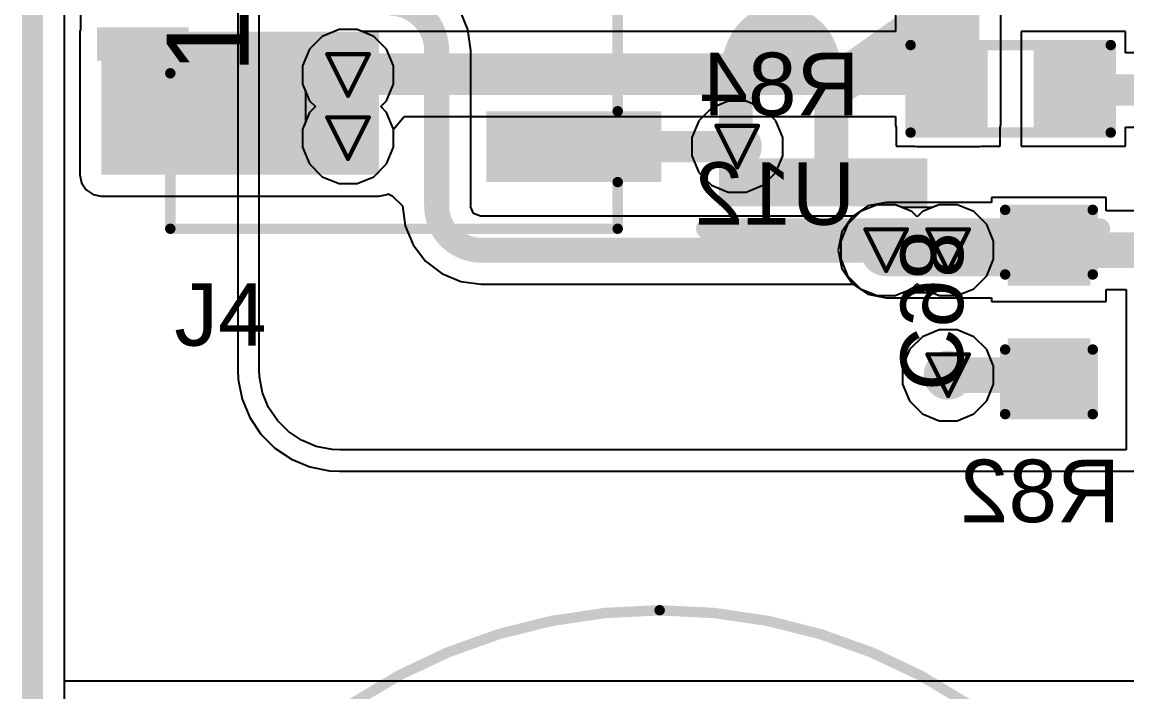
# Model space of a CAD drawing. Header units: inches. Extents: x 0 to 211, y 0 to 201.
# Drawn here: x -0.005 to 0.525, y 1.707 to 2.028 of the extents above; entities that cross this region are included whole.
import ezdxf

# ---------------------------------------------------------------- set-up
doc = ezdxf.new("R2010")
doc.units = ezdxf.units.IN
doc.header["$MEASUREMENT"] = 0
for name, color, linetype in [('Board Outline', 216, 'Continuous'), ('Bottom Layer', 5, 'Continuous'), ('Bottom Overlay', 54, 'Continuous'), ('Bottom Paste', 16, 'Continuous'), ('Bottom Solder', 6, 'Continuous'), ('Drill Drawing', 1, 'Continuous'), ('Layer 1', 16, 'Continuous'), ('Layer 2', 76, 'Continuous'), ('Top Layer', 1, 'Continuous'), ('Top Overlay', 2, 'Continuous'), ('Top Paste', 8, 'Continuous'), ('Top Solder', 216, 'Continuous'), ('Via Holes', 16, 'Continuous')]:
    doc.layers.add(name, color=color, linetype=linetype)
doc.styles.add('Arial', font='', dxfattribs={"height": 0.2})
doc.styles.add('Arial Black_Bold', font='', dxfattribs={"height": 0.2})
doc.styles.get('Arial').set_extended_font_data('Arial')
doc.styles.get('Arial Black_Bold').set_extended_font_data('Arial Black', bold=True)

# ---------------------------------------------------------------- blocks, each defined once
blk = doc.blocks.new('FH41_40S_0_5SH_05__35')
at = {"layer": 'Top Layer'}
for points in [[(-0.38986, 0.13368), (-0.37785, 0.13368), (-0.37785, 0.09368), (-0.38986, 0.09368)], [(-0.44808, -0.05301), (-0.41807, -0.05301), (-0.41807, -0.13301), (-0.44808, -0.13301)]]:
    blk.add_hatch(color=1, dxfattribs=at).paths.add_polyline_path(points)
at = {"layer": 'Top Paste'}
for points in [[(-0.38986, 0.13368), (-0.37785, 0.13368), (-0.37785, 0.09368), (-0.38986, 0.09368)], [(-0.44808, -0.05301), (-0.41807, -0.05301), (-0.41807, -0.13301), (-0.44808, -0.13301)]]:
    blk.add_hatch(color=8, dxfattribs=at).paths.add_polyline_path(points)
at = {"layer": 'Top Solder'}
for points in [[(-0.39182, 0.13565), (-0.37589, 0.13565), (-0.37589, 0.09171), (-0.39182, 0.09171)], [(-0.45004, -0.05104), (-0.41611, -0.05104), (-0.41611, -0.13498), (-0.45004, -0.13498)]]:
    blk.add_hatch(color=216, dxfattribs=at).paths.add_polyline_path(points)
at = {"layer": 'Top Overlay'}
for points in [[(-0.40383, 0.12406, 0.01, 0.01, 0), (-0.39783, 0.11806, 0.01, 0.01, 0)], [(-0.40383, 0.12406, 0.01, 0.01, 0), (-0.40383, 0.11206, 0.01, 0.01, 0)], [(-0.39783, 0.11806, 0.01, 0.01, 0), (-0.40383, 0.11206, 0.01, 0.01, 0)], [(-0.47244, 0.10054, 0.005, 0.005, 0), (-0.39787, 0.10054, 0.005, 0.005, 0)], [(-0.47244, 0.10054, 0.005, 0.005, 0), (-0.47244, -0.11403, 0.005, 0.005, 0)], [(-0.47244, -0.11403, 0.005, 0.005, 0), (-0.45005, -0.11403, 0.005, 0.005, 0)], [(-0.4161, -0.11403, 0.005, 0.005, 0), (-0.36146, -0.11403, 0.005, 0.005, 0)]]:
    blk.add_lwpolyline(points, format="xyseb", dxfattribs=at)
for points in [[(-0.40633, 0.12406, 0.005, 0.005, 1), (-0.40133, 0.12406, 0.005, 0.005, 1)], [(-0.40633, 0.12406, 0.005, 0.005, 1), (-0.40133, 0.12406, 0.005, 0.005, 1)], [(-0.40033, 0.11806, 0.005, 0.005, 1), (-0.39533, 0.11806, 0.005, 0.005, 1)], [(-0.40033, 0.11806, 0.005, 0.005, 1), (-0.39533, 0.11806, 0.005, 0.005, 1)], [(-0.40633, 0.11206, 0.005, 0.005, 1), (-0.40133, 0.11206, 0.005, 0.005, 1)], [(-0.40633, 0.11206, 0.005, 0.005, 1), (-0.40133, 0.11206, 0.005, 0.005, 1)], [(-0.47369, 0.10054, 0.0025, 0.0025, 1), (-0.47119, 0.10054, 0.0025, 0.0025, 1)], [(-0.47369, 0.10054, 0.0025, 0.0025, 1), (-0.47119, 0.10054, 0.0025, 0.0025, 1)], [(-0.39912, 0.10054, 0.0025, 0.0025, 1), (-0.39662, 0.10054, 0.0025, 0.0025, 1)], [(-0.47369, -0.11403, 0.0025, 0.0025, 1), (-0.47119, -0.11403, 0.0025, 0.0025, 1)], [(-0.47369, -0.11403, 0.0025, 0.0025, 1), (-0.47119, -0.11403, 0.0025, 0.0025, 1)], [(-0.4513, -0.11403, 0.0025, 0.0025, 1), (-0.4488, -0.11403, 0.0025, 0.0025, 1)], [(-0.41735, -0.11403, 0.0025, 0.0025, 1), (-0.41485, -0.11403, 0.0025, 0.0025, 1)]]:
    blk.add_lwpolyline(points, format="xyseb", close=True, dxfattribs=at)
at = {"layer": 'Top Overlay', "style": 'Arial'}
blk.add_text('1', height=0.03937, dxfattribs=at).set_placement((-0.39785, 0.063))
blk = doc.blocks.new('R___0603_B_114')
at = {"layer": 'Bottom Layer'}
for points in [[(-0.045, -0.0175), (-0.045, 0.0175), (-0.015, 0.0175), (-0.015, -0.0175)], [(0.015, -0.0175), (0.015, 0.0175), (0.045, 0.0175), (0.045, -0.0175)]]:
    blk.add_hatch(color=5, dxfattribs=at).paths.add_polyline_path(points)
at = {"layer": 'Bottom Paste'}
for points in [[(-0.045, -0.0175), (-0.045, 0.0175), (-0.015, 0.0175), (-0.015, -0.0175)], [(0.015, -0.0175), (0.015, 0.0175), (0.045, 0.0175), (0.045, -0.0175)]]:
    blk.add_hatch(color=16, dxfattribs=at).paths.add_polyline_path(points)
at = {"layer": 'Bottom Solder'}
for points in [[(-0.049, -0.0215), (-0.049, 0.0215), (-0.011, 0.0215), (-0.011, -0.0215)], [(0.011, -0.0215), (0.011, 0.0215), (0.049, 0.0215), (0.049, -0.0215)]]:
    blk.add_hatch(color=6, dxfattribs=at).paths.add_polyline_path(points)
at = {"layer": 'Bottom Overlay'}
for points in [[(0.048, 0.021, 0.005, 0.005, 0), (-0.048, 0.021, 0.005, 0.005, 0)], [(-0.048, 0.021, 0.005, 0.005, 0), (-0.048, -0.021, 0.005, 0.005, 0)], [(0.048, 0.021, 0.005, 0.005, 0), (0.048, -0.021, 0.005, 0.005, 0)], [(0.048, -0.021, 0.005, 0.005, 0), (-0.048, -0.021, 0.005, 0.005, 0)]]:
    blk.add_lwpolyline(points, format="xyseb", dxfattribs=at)
for points in [[(-0.04925, 0.021, 0.0025, 0.0025, 1), (-0.04675, 0.021, 0.0025, 0.0025, 1)], [(-0.04925, 0.021, 0.0025, 0.0025, 1), (-0.04675, 0.021, 0.0025, 0.0025, 1)], [(0.04675, 0.021, 0.0025, 0.0025, 1), (0.04925, 0.021, 0.0025, 0.0025, 1)], [(0.04675, 0.021, 0.0025, 0.0025, 1), (0.04925, 0.021, 0.0025, 0.0025, 1)], [(-0.04925, -0.021, 0.0025, 0.0025, 1), (-0.04675, -0.021, 0.0025, 0.0025, 1)], [(-0.04925, -0.021, 0.0025, 0.0025, 1), (-0.04675, -0.021, 0.0025, 0.0025, 1)], [(0.04675, -0.021, 0.0025, 0.0025, 1), (0.04925, -0.021, 0.0025, 0.0025, 1)], [(0.04675, -0.021, 0.0025, 0.0025, 1), (0.04925, -0.021, 0.0025, 0.0025, 1)]]:
    blk.add_lwpolyline(points, format="xyseb", close=True, dxfattribs=at)
blk = doc.blocks.new('C___0603_B_291')
at = {"layer": 'Bottom Layer'}
for points in [[(-0.045, -0.0175), (-0.045, 0.0175), (-0.015, 0.0175), (-0.015, -0.0175)], [(0.015, -0.0175), (0.015, 0.0175), (0.045, 0.0175), (0.045, -0.0175)]]:
    blk.add_hatch(color=5, dxfattribs=at).paths.add_polyline_path(points)
at = {"layer": 'Bottom Paste'}
for points in [[(-0.045, -0.0175), (-0.045, 0.0175), (-0.015, 0.0175), (-0.015, -0.0175)], [(0.015, -0.0175), (0.015, 0.0175), (0.045, 0.0175), (0.045, -0.0175)]]:
    blk.add_hatch(color=16, dxfattribs=at).paths.add_polyline_path(points)
at = {"layer": 'Bottom Solder'}
for points in [[(-0.04736, -0.01986), (-0.04736, 0.01986), (-0.01264, 0.01986), (-0.01264, -0.01986)], [(0.01264, -0.01986), (0.01264, 0.01986), (0.04736, 0.01986), (0.04736, -0.01986)]]:
    blk.add_hatch(color=6, dxfattribs=at).paths.add_polyline_path(points)
at = {"layer": 'Bottom Overlay'}
for points in [[(-0.049, 0.021, 0.005, 0.005, 0), (-0.049, -0.021, 0.005, 0.005, 0)], [(-0.049, 0.021, 0.005, 0.005, 0), (-0.018, 0.021, 0.005, 0.005, 0)], [(0.018, 0.021, 0.005, 0.005, 0), (0.049, 0.021, 0.005, 0.005, 0)], [(0.049, 0.021, 0.005, 0.005, 0), (0.049, -0.021, 0.005, 0.005, 0)], [(-0.049, -0.021, 0.005, 0.005, 0), (-0.018, -0.021, 0.005, 0.005, 0)], [(0.018, -0.021, 0.005, 0.005, 0), (0.049, -0.021, 0.005, 0.005, 0)]]:
    blk.add_lwpolyline(points, format="xyseb", dxfattribs=at)
for points in [[(-0.05025, 0.021, 0.0025, 0.0025, 1), (-0.04775, 0.021, 0.0025, 0.0025, 1)], [(-0.05025, 0.021, 0.0025, 0.0025, 1), (-0.04775, 0.021, 0.0025, 0.0025, 1)], [(-0.01925, 0.021, 0.0025, 0.0025, 1), (-0.01675, 0.021, 0.0025, 0.0025, 1)], [(0.01675, 0.021, 0.0025, 0.0025, 1), (0.01925, 0.021, 0.0025, 0.0025, 1)], [(0.04775, 0.021, 0.0025, 0.0025, 1), (0.05025, 0.021, 0.0025, 0.0025, 1)], [(0.04775, 0.021, 0.0025, 0.0025, 1), (0.05025, 0.021, 0.0025, 0.0025, 1)], [(-0.05025, -0.021, 0.0025, 0.0025, 1), (-0.04775, -0.021, 0.0025, 0.0025, 1)], [(-0.05025, -0.021, 0.0025, 0.0025, 1), (-0.04775, -0.021, 0.0025, 0.0025, 1)], [(-0.01925, -0.021, 0.0025, 0.0025, 1), (-0.01675, -0.021, 0.0025, 0.0025, 1)], [(0.01675, -0.021, 0.0025, 0.0025, 1), (0.01925, -0.021, 0.0025, 0.0025, 1)], [(0.04775, -0.021, 0.0025, 0.0025, 1), (0.05025, -0.021, 0.0025, 0.0025, 1)], [(0.04775, -0.021, 0.0025, 0.0025, 1), (0.05025, -0.021, 0.0025, 0.0025, 1)]]:
    blk.add_lwpolyline(points, format="xyseb", close=True, dxfattribs=at)
blk = doc.blocks.new('SC_EB_5R5_474_M_B_377')
at = {"layer": 'Bottom Overlay'}
for points in [[(0.26575, 0, 0.005, 0.005, 1), (-0.26575, 0, 0.005, 0.005, 1)], [(-0.267, 0, 0.0025, 0.0025, 1), (-0.2645, 0, 0.0025, 0.0025, 1)]]:
    blk.add_lwpolyline(points, format="xyseb", close=True, dxfattribs=at)

msp = doc.modelspace()

# ---------------------------------------------------------------- hatches: boundary and pattern name
at = {"layer": 'Bottom Layer'}
msp.add_hatch(color=5, dxfattribs=at).paths.add_polyline_path([(0.45414, 1.97875), (0.45414, 2.06949), (0.42414, 2.06949), (0.42414, 1.97875)])
h = msp.add_hatch(color=5, dxfattribs=at)
edge = h.paths.add_edge_path()
edge.add_arc((0.15133, 2.00289), 0.01181, 0, 360)
h = msp.add_hatch(color=5, dxfattribs=at)
edge = h.paths.add_edge_path()
edge.add_arc((0.15133, 1.97256), 0.01181, 0, 360)
h = msp.add_hatch(color=5, dxfattribs=at)
edge = h.paths.add_edge_path()
edge.add_arc((0.33799, 1.9685), 0.01181, 0, 360)
h = msp.add_hatch(color=5, dxfattribs=at)
edge = h.paths.add_edge_path()
edge.add_arc((0.40942, 1.91885), 0.01181, 0, 360)
h = msp.add_hatch(color=5, dxfattribs=at)
edge = h.paths.add_edge_path()
edge.add_arc((0.43914, 1.91885), 0.01181, 0, 360)
h = msp.add_hatch(color=5, dxfattribs=at)
edge = h.paths.add_edge_path()
edge.add_arc((0.43914, 1.85885), 0.01181, 0, 360)
at = {"layer": 'Layer 1'}
h = msp.add_hatch(color=16, dxfattribs=at)
edge = h.paths.add_edge_path()
edge.add_arc((0.15133, 2.00289), 0.01181, 0, 360)
h = msp.add_hatch(color=16, dxfattribs=at)
edge = h.paths.add_edge_path()
edge.add_arc((0.15133, 1.97256), 0.01181, 0, 360)
h = msp.add_hatch(color=16, dxfattribs=at)
edge = h.paths.add_edge_path()
edge.add_arc((0.33799, 1.9685), 0.01181, 0, 360)
h = msp.add_hatch(color=16, dxfattribs=at)
edge = h.paths.add_edge_path()
edge.add_arc((0.40942, 1.91885), 0.01181, 0, 360)
h = msp.add_hatch(color=16, dxfattribs=at)
edge = h.paths.add_edge_path()
edge.add_arc((0.43914, 1.91885), 0.01181, 0, 360)
h = msp.add_hatch(color=16, dxfattribs=at)
edge = h.paths.add_edge_path()
edge.add_arc((0.43914, 1.85885), 0.01181, 0, 360)
at = {"layer": 'Layer 2'}
h = msp.add_hatch(color=76, dxfattribs=at)
edge = h.paths.add_edge_path()
edge.add_arc((0.15133, 2.00289), 0.01181, 0, 360)
h = msp.add_hatch(color=76, dxfattribs=at)
edge = h.paths.add_edge_path()
edge.add_arc((0.15133, 1.97256), 0.01181, 0, 360)
h = msp.add_hatch(color=76, dxfattribs=at)
edge = h.paths.add_edge_path()
edge.add_arc((0.33799, 1.9685), 0.01181, 0, 360)
h = msp.add_hatch(color=76, dxfattribs=at)
edge = h.paths.add_edge_path()
edge.add_arc((0.40942, 1.91885), 0.01181, 0, 360)
h = msp.add_hatch(color=76, dxfattribs=at)
edge = h.paths.add_edge_path()
edge.add_arc((0.43914, 1.91885), 0.01181, 0, 360)
h = msp.add_hatch(color=76, dxfattribs=at)
edge = h.paths.add_edge_path()
edge.add_arc((0.43914, 1.85885), 0.01181, 0, 360)
at = {"layer": 'Top Layer'}
msp.add_hatch(color=1, dxfattribs=at).paths.add_polyline_path([(0.03295, 1.955), (0.16615, 1.955), (0.16615, 2.02372), (0.03295, 2.02372)])
h = msp.add_hatch(color=1, dxfattribs=at)
edge = h.paths.add_edge_path()
edge.add_arc((0.15133, 2.00289), 0.01181, 0, 360)
h = msp.add_hatch(color=1, dxfattribs=at)
edge = h.paths.add_edge_path()
edge.add_arc((0.15133, 1.97256), 0.01181, 0, 360)
h = msp.add_hatch(color=1, dxfattribs=at)
edge = h.paths.add_edge_path()
edge.add_arc((0.33799, 1.9685), 0.01181, 0, 360)
h = msp.add_hatch(color=1, dxfattribs=at)
edge = h.paths.add_edge_path()
edge.add_arc((0.40942, 1.91885), 0.01181, 0, 360)
h = msp.add_hatch(color=1, dxfattribs=at)
edge = h.paths.add_edge_path()
edge.add_arc((0.43914, 1.91885), 0.01181, 0, 360)
h = msp.add_hatch(color=1, dxfattribs=at)
edge = h.paths.add_edge_path()
edge.add_arc((0.43914, 1.85885), 0.01181, 0, 360)
at = {"layer": 'Via Holes'}
h = msp.add_hatch(color=7, dxfattribs=at)
edge = h.paths.add_edge_path()
edge.add_arc((0.15133, 2.00289), 0.00591, 0, 360)
h = msp.add_hatch(color=7, dxfattribs=at)
edge = h.paths.add_edge_path()
edge.add_arc((0.15133, 1.97256), 0.00591, 0, 360)
h = msp.add_hatch(color=7, dxfattribs=at)
edge = h.paths.add_edge_path()
edge.add_arc((0.33799, 1.9685), 0.00591, 0, 360)
h = msp.add_hatch(color=7, dxfattribs=at)
edge = h.paths.add_edge_path()
edge.add_arc((0.40942, 1.91885), 0.00591, 0, 360)
h = msp.add_hatch(color=7, dxfattribs=at)
edge = h.paths.add_edge_path()
edge.add_arc((0.43914, 1.91885), 0.00591, 0, 360)
h = msp.add_hatch(color=7, dxfattribs=at)
edge = h.paths.add_edge_path()
edge.add_arc((0.43914, 1.85885), 0.00591, 0, 360)

# ---------------------------------------------------------------- linework, layer by layer
at = {"layer": 'Board Outline'}
msp.add_lwpolyline([(0, 0, 0.01, 0.01, 0), (0, 4.72441, 0.01, 0.01, 0)], format="xyseb", dxfattribs=at)
at = {"layer": 'Bottom Layer'}
for p, q in [((0.01529, 1.712), (0.01529, 2.92)), ((0.09846, 2.31786), (0.09846, 1.86154)), ((0.10865, 1.86179), (0.10865, 2.30508)), ((0.41395, 2.06949), (0.41395, 2.02369)), ((0.46434, 1.97875), (0.46434, 2.06949)), ((0.147, 2.02471), (0.13898, 2.02138)), ((0.15567, 2.02471), (0.147, 2.02471)), ((0.15811, 2.02369), (0.15567, 2.02471)), ((0.13898, 2.02138), (0.13284, 2.01525)), ((0.41395, 2.02369), (0.15811, 2.02369)), ((0.52414, 2.02375), (0.47414, 2.02375)), ((0.47414, 2.02375), (0.47414, 1.96875)), ((0.52414, 2.01347), (0.52414, 2.02375)), ((0.13284, 2.01525), (0.12952, 2.00723)), ((0.53633, 2.01347), (0.52414, 2.01347)), ((0.12952, 2.00723), (0.12952, 1.99856)), ((0.12952, 1.99856), (0.13094, 1.99513)), ((0.13094, 1.99513), (0.13094, 1.98033)), ((0.17315, 1.9769), (0.17823, 1.98291)), ((0.17823, 1.98291), (0.41395, 1.98291)), ((0.41395, 1.98291), (0.41395, 1.97875)), ((0.13094, 1.98033), (0.12952, 1.9769)), ((0.12952, 1.9769), (0.12952, 1.96822)), ((0.17315, 1.96822), (0.17315, 1.9769)), ((0.41395, 1.97875), (0.41414, 1.97776)), ((0.41414, 1.97776), (0.41414, 1.96875)), ((0.46414, 1.97776), (0.46434, 1.97875)), ((0.46414, 1.96875), (0.46414, 1.97776)), ((0.52414, 1.96875), (0.52414, 1.97779)), ((0.52414, 1.97779), (0.53633, 1.97779)), ((0.12952, 1.96822), (0.13284, 1.96021)), ((0.16983, 1.96021), (0.17315, 1.96822)), ((0.41414, 1.96875), (0.42316, 1.96875)), ((0.42316, 1.96875), (0.42414, 1.96855)), ((0.42414, 1.96855), (0.45414, 1.96855)), ((0.45414, 1.96855), (0.45513, 1.96875)), ((0.45513, 1.96875), (0.46414, 1.96875)), ((0.47414, 1.96875), (0.52414, 1.96875)), ((0.13284, 1.96021), (0.13898, 1.95407)), ((0.16369, 1.95407), (0.16983, 1.96021)), ((0.13898, 1.95407), (0.147, 1.95075)), ((0.147, 1.95075), (0.15567, 1.95075)), ((0.15567, 1.95075), (0.16369, 1.95407)), ((0.40064, 1.94005), (0.3932, 1.93507)), ((0.40942, 1.94179), (0.40064, 1.94005)), ((0.46, 1.94179), (0.40942, 1.94179)), ((0.515, 1.94418), (0.46, 1.94418)), ((0.46, 1.94418), (0.46, 1.94179)), ((0.515, 1.93771), (0.515, 1.94418)), ((0.3932, 1.93507), (0.38822, 1.92763)), ((0.5524, 1.93771), (0.515, 1.93771)), ((0.38822, 1.92763), (0.38648, 1.91885)), ((0.38648, 1.91885), (0.38822, 1.91007)), ((0.38822, 1.91007), (0.3932, 1.90263)), ((0.3932, 1.90263), (0.40064, 1.89766)), ((0.40064, 1.89766), (0.40942, 1.89591)), ((0.515, 1.89418), (0.515, 1.89999)), ((0.515, 1.89999), (0.52453, 1.89999)), ((0.52453, 1.89999), (0.52453, 1.82301)), ((0.40942, 1.89591), (0.46, 1.89591)), ((0.46, 1.89591), (0.46, 1.89418)), ((0.46, 1.89418), (0.515, 1.89418)), ((0.09846, 1.86154), (0.09869, 1.85677)), ((0.10884, 1.85802), (0.10865, 1.86179)), ((0.09869, 1.85677), (0.10055, 1.8474)), ((0.11036, 1.85037), (0.10884, 1.85802)), ((0.11324, 1.8434), (0.11036, 1.85037)), ((0.10055, 1.8474), (0.10421, 1.83857)), ((0.11744, 1.83713), (0.11324, 1.8434)), ((0.10421, 1.83857), (0.10952, 1.83063)), ((0.12277, 1.8318), (0.11744, 1.83713)), ((0.10952, 1.83063), (0.11627, 1.82388)), ((0.12904, 1.82761), (0.12277, 1.8318)), ((0.11627, 1.82388), (0.12421, 1.81857)), ((0.13601, 1.82472), (0.12904, 1.82761)), ((0.14366, 1.8232), (0.13601, 1.82472)), ((0.14743, 1.82301), (0.14366, 1.8232)), ((0.52453, 1.82301), (0.14743, 1.82301)), ((0.12421, 1.81857), (0.13304, 1.81492)), ((0.13304, 1.81492), (0.14241, 1.81305)), ((0.14241, 1.81305), (0.14718, 1.81282)), ((0.14718, 1.81282), (0.54467, 1.81282)), ((0.53742, 1.712), (0.01529, 1.712))]:
    msp.add_line(p, q, dxfattribs=at)
for points in [[(0.43914, 2.0098, 0.017, 0.017, 0), (0.43914, 2.02412, 0.017, 0.017, 0)], [(0.43264, 2.0033, 0.017, 0.017, 0), (0.43914, 2.0098, 0.017, 0.017, 0)], [(0.15093, 2.0033, 0.02, 0.02, 0), (0.43264, 2.0033, 0.02, 0.02, 0)], [(0.15133, 1.97256, 0.02, 0.02, 0), (0.15133, 2.00289, 0.02, 0.02, 0)], [(0.50314, 1.99563, 0.015, 0.015, 0), (0.5542, 1.99563, 0.015, 0.015, 0)], [(0.43239, 1.9895, 0.017, 0.017, 0), (0.43914, 1.9895, 0.017, 0.017, 0)], [(0.43239, 1.9895, 0.007, 0.007, 0), (0.43914, 1.99625, 0.007, 0.007, 0)], [(0.40942, 1.91885, 0.025, 0.025, 0), (0.43914, 1.91885, 0.025, 0.025, 0)], [(0.43914, 1.91885, 0.025, 0.025, 0), (0.4875, 1.91885, 0.025, 0.025, 0)], [(0.4875, 1.91885, 0.017, 0.017, 0), (0.5524, 1.91885, 0.017, 0.017, 0)], [(0.43914, 1.85885, 0.017, 0.017, 0), (0.4875, 1.85885, 0.017, 0.017, 0)]]:
    msp.add_lwpolyline(points, format="xyseb", dxfattribs=at)
for points in [[(0.43489, 2.02412, 0.0085, 0.0085, 1), (0.44339, 2.02412, 0.0085, 0.0085, 1)], [(0.43489, 2.0098, 0.0085, 0.0085, 1), (0.44339, 2.0098, 0.0085, 0.0085, 1)], [(0.43489, 2.0098, 0.0085, 0.0085, 1), (0.44339, 2.0098, 0.0085, 0.0085, 1)], [(0.14593, 2.0033, 0.01, 0.01, 1), (0.15593, 2.0033, 0.01, 0.01, 1)], [(0.14633, 2.00289, 0.01, 0.01, 1), (0.15633, 2.00289, 0.01, 0.01, 1)], [(0.42764, 2.0033, 0.01, 0.01, 1), (0.43764, 2.0033, 0.01, 0.01, 1)], [(0.42839, 2.0033, 0.0085, 0.0085, 1), (0.43689, 2.0033, 0.0085, 0.0085, 1)], [(0.49939, 1.99563, 0.0075, 0.0075, 1), (0.50689, 1.99563, 0.0075, 0.0075, 1)], [(0.42814, 1.9895, 0.0085, 0.0085, 1), (0.43664, 1.9895, 0.0085, 0.0085, 1)], [(0.43489, 1.9895, 0.0085, 0.0085, 1), (0.44339, 1.9895, 0.0085, 0.0085, 1)], [(0.43739, 1.99625, 0.0035, 0.0035, 1), (0.44089, 1.99625, 0.0035, 0.0035, 1)], [(0.43064, 1.9895, 0.0035, 0.0035, 1), (0.43414, 1.9895, 0.0035, 0.0035, 1)], [(0.14633, 1.97256, 0.01, 0.01, 1), (0.15633, 1.97256, 0.01, 0.01, 1)], [(0.40317, 1.91885, 0.0125, 0.0125, 1), (0.41567, 1.91885, 0.0125, 0.0125, 1)], [(0.43289, 1.91885, 0.0125, 0.0125, 1), (0.44539, 1.91885, 0.0125, 0.0125, 1)], [(0.43289, 1.91885, 0.0125, 0.0125, 1), (0.44539, 1.91885, 0.0125, 0.0125, 1)], [(0.48125, 1.91885, 0.0125, 0.0125, 1), (0.49375, 1.91885, 0.0125, 0.0125, 1)], [(0.48325, 1.91885, 0.0085, 0.0085, 1), (0.49175, 1.91885, 0.0085, 0.0085, 1)], [(0.43489, 1.85885, 0.0085, 0.0085, 1), (0.44339, 1.85885, 0.0085, 0.0085, 1)], [(0.48325, 1.85885, 0.0085, 0.0085, 1), (0.49175, 1.85885, 0.0085, 0.0085, 1)]]:
    msp.add_lwpolyline(points, format="xyseb", close=True, dxfattribs=at)
at = {"layer": 'Drill Drawing'}
for points in [[(0.14133, 2.01289, 0.002, 0.002, 0), (0.16133, 2.01289, 0.002, 0.002, 0)], [(0.14133, 2.01289, 0.002, 0.002, 0), (0.15133, 1.99289, 0.002, 0.002, 0)], [(0.15133, 1.99289, 0.002, 0.002, 0), (0.16133, 2.01289, 0.002, 0.002, 0)], [(0.14133, 1.98256, 0.002, 0.002, 0), (0.16133, 1.98256, 0.002, 0.002, 0)], [(0.14133, 1.98256, 0.002, 0.002, 0), (0.15133, 1.96256, 0.002, 0.002, 0)], [(0.15133, 1.96256, 0.002, 0.002, 0), (0.16133, 1.98256, 0.002, 0.002, 0)], [(0.32799, 1.9785, 0.002, 0.002, 0), (0.34799, 1.9785, 0.002, 0.002, 0)], [(0.32799, 1.9785, 0.002, 0.002, 0), (0.33799, 1.9585, 0.002, 0.002, 0)], [(0.33799, 1.9585, 0.002, 0.002, 0), (0.34799, 1.9785, 0.002, 0.002, 0)], [(0.39942, 1.92885, 0.002, 0.002, 0), (0.41942, 1.92885, 0.002, 0.002, 0)], [(0.39942, 1.92885, 0.002, 0.002, 0), (0.40942, 1.90885, 0.002, 0.002, 0)], [(0.40942, 1.90885, 0.002, 0.002, 0), (0.41942, 1.92885, 0.002, 0.002, 0)], [(0.42914, 1.92885, 0.002, 0.002, 0), (0.44914, 1.92885, 0.002, 0.002, 0)], [(0.42914, 1.92885, 0.002, 0.002, 0), (0.43914, 1.90885, 0.002, 0.002, 0)], [(0.43914, 1.90885, 0.002, 0.002, 0), (0.44914, 1.92885, 0.002, 0.002, 0)], [(0.42914, 1.86885, 0.002, 0.002, 0), (0.44914, 1.86885, 0.002, 0.002, 0)], [(0.42914, 1.86885, 0.002, 0.002, 0), (0.43914, 1.84885, 0.002, 0.002, 0)], [(0.43914, 1.84885, 0.002, 0.002, 0), (0.44914, 1.86885, 0.002, 0.002, 0)]]:
    msp.add_lwpolyline(points, format="xyseb", dxfattribs=at)
for points in [[(0.14083, 2.01289, 0.001, 0.001, 1), (0.14183, 2.01289, 0.001, 0.001, 1)], [(0.14083, 2.01289, 0.001, 0.001, 1), (0.14183, 2.01289, 0.001, 0.001, 1)], [(0.16083, 2.01289, 0.001, 0.001, 1), (0.16183, 2.01289, 0.001, 0.001, 1)], [(0.16083, 2.01289, 0.001, 0.001, 1), (0.16183, 2.01289, 0.001, 0.001, 1)], [(0.15083, 1.99289, 0.001, 0.001, 1), (0.15183, 1.99289, 0.001, 0.001, 1)], [(0.15083, 1.99289, 0.001, 0.001, 1), (0.15183, 1.99289, 0.001, 0.001, 1)], [(0.14083, 1.98256, 0.001, 0.001, 1), (0.14183, 1.98256, 0.001, 0.001, 1)], [(0.14083, 1.98256, 0.001, 0.001, 1), (0.14183, 1.98256, 0.001, 0.001, 1)], [(0.16083, 1.98256, 0.001, 0.001, 1), (0.16183, 1.98256, 0.001, 0.001, 1)], [(0.16083, 1.98256, 0.001, 0.001, 1), (0.16183, 1.98256, 0.001, 0.001, 1)], [(0.32749, 1.9785, 0.001, 0.001, 1), (0.32849, 1.9785, 0.001, 0.001, 1)], [(0.32749, 1.9785, 0.001, 0.001, 1), (0.32849, 1.9785, 0.001, 0.001, 1)], [(0.34749, 1.9785, 0.001, 0.001, 1), (0.34849, 1.9785, 0.001, 0.001, 1)], [(0.34749, 1.9785, 0.001, 0.001, 1), (0.34849, 1.9785, 0.001, 0.001, 1)], [(0.15083, 1.96256, 0.001, 0.001, 1), (0.15183, 1.96256, 0.001, 0.001, 1)], [(0.15083, 1.96256, 0.001, 0.001, 1), (0.15183, 1.96256, 0.001, 0.001, 1)], [(0.33749, 1.9585, 0.001, 0.001, 1), (0.33849, 1.9585, 0.001, 0.001, 1)], [(0.33749, 1.9585, 0.001, 0.001, 1), (0.33849, 1.9585, 0.001, 0.001, 1)], [(0.39892, 1.92885, 0.001, 0.001, 1), (0.39992, 1.92885, 0.001, 0.001, 1)], [(0.39892, 1.92885, 0.001, 0.001, 1), (0.39992, 1.92885, 0.001, 0.001, 1)], [(0.41892, 1.92885, 0.001, 0.001, 1), (0.41992, 1.92885, 0.001, 0.001, 1)], [(0.41892, 1.92885, 0.001, 0.001, 1), (0.41992, 1.92885, 0.001, 0.001, 1)], [(0.42864, 1.92885, 0.001, 0.001, 1), (0.42964, 1.92885, 0.001, 0.001, 1)], [(0.42864, 1.92885, 0.001, 0.001, 1), (0.42964, 1.92885, 0.001, 0.001, 1)], [(0.44864, 1.92885, 0.001, 0.001, 1), (0.44964, 1.92885, 0.001, 0.001, 1)], [(0.44864, 1.92885, 0.001, 0.001, 1), (0.44964, 1.92885, 0.001, 0.001, 1)], [(0.40892, 1.90885, 0.001, 0.001, 1), (0.40992, 1.90885, 0.001, 0.001, 1)], [(0.40892, 1.90885, 0.001, 0.001, 1), (0.40992, 1.90885, 0.001, 0.001, 1)], [(0.43864, 1.90885, 0.001, 0.001, 1), (0.43964, 1.90885, 0.001, 0.001, 1)], [(0.43864, 1.90885, 0.001, 0.001, 1), (0.43964, 1.90885, 0.001, 0.001, 1)], [(0.42864, 1.86885, 0.001, 0.001, 1), (0.42964, 1.86885, 0.001, 0.001, 1)], [(0.42864, 1.86885, 0.001, 0.001, 1), (0.42964, 1.86885, 0.001, 0.001, 1)], [(0.44864, 1.86885, 0.001, 0.001, 1), (0.44964, 1.86885, 0.001, 0.001, 1)], [(0.44864, 1.86885, 0.001, 0.001, 1), (0.44964, 1.86885, 0.001, 0.001, 1)], [(0.43864, 1.84885, 0.001, 0.001, 1), (0.43964, 1.84885, 0.001, 0.001, 1)], [(0.43864, 1.84885, 0.001, 0.001, 1), (0.43964, 1.84885, 0.001, 0.001, 1)]]:
    msp.add_lwpolyline(points, format="xyseb", close=True, dxfattribs=at)
at = {"layer": 'Layer 1'}
for p, q in [((0.01529, 0.16319), (0.01529, 4.56122)), ((0.147, 2.02471), (0.13898, 2.02138)), ((0.15567, 2.02471), (0.147, 2.02471)), ((0.16369, 2.02138), (0.15567, 2.02471)), ((0.13898, 2.02138), (0.13284, 2.01525)), ((0.16983, 2.01525), (0.16369, 2.02138)), ((0.13284, 2.01525), (0.12952, 2.00723)), ((0.17315, 2.00723), (0.16983, 2.01525)), ((0.12952, 2.00723), (0.12952, 1.99856)), ((0.17315, 1.99856), (0.17315, 2.00723)), ((0.12952, 1.99856), (0.13284, 1.99054)), ((0.16983, 1.99054), (0.17315, 1.99856)), ((0.13284, 1.99054), (0.13566, 1.98773)), ((0.13566, 1.98773), (0.13284, 1.98492)), ((0.16701, 1.98773), (0.16983, 1.99054)), ((0.16983, 1.98492), (0.16701, 1.98773)), ((0.13284, 1.98492), (0.12952, 1.9769)), ((0.17315, 1.9769), (0.16983, 1.98492)), ((0.12952, 1.9769), (0.12952, 1.96822)), ((0.17315, 1.96822), (0.17315, 1.9769)), ((0.12952, 1.96822), (0.13284, 1.96021)), ((0.16983, 1.96021), (0.17315, 1.96822)), ((0.13284, 1.96021), (0.13898, 1.95407)), ((0.16369, 1.95407), (0.16983, 1.96021)), ((0.13898, 1.95407), (0.147, 1.95075)), ((0.147, 1.95075), (0.15567, 1.95075)), ((0.15567, 1.95075), (0.16369, 1.95407)), ((0.40508, 1.94066), (0.39706, 1.93734)), ((0.41376, 1.94066), (0.40508, 1.94066)), ((0.42177, 1.93734), (0.41376, 1.94066)), ((0.4348, 1.94066), (0.42679, 1.93734)), ((0.44348, 1.94066), (0.4348, 1.94066)), ((0.4515, 1.93734), (0.44348, 1.94066)), ((0.39706, 1.93734), (0.39093, 1.93121)), ((0.42428, 1.93483), (0.42177, 1.93734)), ((0.42679, 1.93734), (0.42428, 1.93483)), ((0.45763, 1.93121), (0.4515, 1.93734)), ((0.39093, 1.93121), (0.38761, 1.92319)), ((0.46095, 1.92319), (0.45763, 1.93121)), ((0.38761, 1.92319), (0.38761, 1.91451)), ((0.46095, 1.91451), (0.46095, 1.92319)), ((0.38761, 1.91451), (0.39093, 1.9065)), ((0.45763, 1.9065), (0.46095, 1.91451)), ((0.39093, 1.9065), (0.39706, 1.90036)), ((0.42177, 1.90036), (0.42428, 1.90287)), ((0.42428, 1.90287), (0.42679, 1.90036)), ((0.4515, 1.90036), (0.45763, 1.9065)), ((0.39706, 1.90036), (0.40508, 1.89704)), ((0.40508, 1.89704), (0.41376, 1.89704)), ((0.41376, 1.89704), (0.42177, 1.90036)), ((0.42679, 1.90036), (0.4348, 1.89704)), ((0.4348, 1.89704), (0.44348, 1.89704)), ((0.44348, 1.89704), (0.4515, 1.90036))]:
    msp.add_line(p, q, dxfattribs=at)
at = {"layer": 'Layer 2'}
for p, q in [((0.01529, 0.16319), (0.01529, 3.62563)), ((0.147, 2.02471), (0.13898, 2.02138)), ((0.15567, 2.02471), (0.147, 2.02471)), ((0.16369, 2.02138), (0.15567, 2.02471)), ((0.13898, 2.02138), (0.13284, 2.01525)), ((0.16983, 2.01525), (0.16369, 2.02138)), ((0.13284, 2.01525), (0.12952, 2.00723)), ((0.17315, 2.00723), (0.16983, 2.01525)), ((0.12952, 2.00723), (0.12952, 1.99856)), ((0.17315, 1.99856), (0.17315, 2.00723)), ((0.12952, 1.99856), (0.13284, 1.99054)), ((0.16983, 1.99054), (0.17315, 1.99856)), ((0.13284, 1.99054), (0.13566, 1.98773)), ((0.13566, 1.98773), (0.13284, 1.98492)), ((0.16701, 1.98773), (0.16983, 1.99054)), ((0.16983, 1.98492), (0.16701, 1.98773)), ((0.33366, 1.99031), (0.32564, 1.98699)), ((0.34233, 1.99031), (0.33366, 1.99031)), ((0.35035, 1.98699), (0.34233, 1.99031)), ((0.13284, 1.98492), (0.12952, 1.9769)), ((0.17315, 1.9769), (0.16983, 1.98492)), ((0.32564, 1.98699), (0.3195, 1.98085)), ((0.35648, 1.98085), (0.35035, 1.98699)), ((0.12952, 1.9769), (0.12952, 1.96822)), ((0.17315, 1.96822), (0.17315, 1.9769)), ((0.3195, 1.98085), (0.31618, 1.97284)), ((0.35981, 1.97284), (0.35648, 1.98085)), ((0.31618, 1.97284), (0.31618, 1.96416)), ((0.35981, 1.96416), (0.35981, 1.97284)), ((0.12952, 1.96822), (0.13284, 1.96021)), ((0.16983, 1.96021), (0.17315, 1.96822)), ((0.31618, 1.96416), (0.3195, 1.95614)), ((0.35648, 1.95614), (0.35981, 1.96416)), ((0.13284, 1.96021), (0.13898, 1.95407)), ((0.16369, 1.95407), (0.16983, 1.96021)), ((0.3195, 1.95614), (0.32564, 1.95001)), ((0.35035, 1.95001), (0.35648, 1.95614)), ((0.13898, 1.95407), (0.147, 1.95075)), ((0.147, 1.95075), (0.15567, 1.95075)), ((0.15567, 1.95075), (0.16369, 1.95407)), ((0.32564, 1.95001), (0.33366, 1.94669)), ((0.34233, 1.94669), (0.35035, 1.95001)), ((0.33366, 1.94669), (0.34233, 1.94669)), ((0.40508, 1.94066), (0.39706, 1.93734)), ((0.41376, 1.94066), (0.40508, 1.94066)), ((0.42177, 1.93734), (0.41376, 1.94066)), ((0.4348, 1.94066), (0.42679, 1.93734)), ((0.44348, 1.94066), (0.4348, 1.94066)), ((0.4515, 1.93734), (0.44348, 1.94066)), ((0.39706, 1.93734), (0.39093, 1.93121)), ((0.42428, 1.93483), (0.42177, 1.93734)), ((0.42679, 1.93734), (0.42428, 1.93483)), ((0.45763, 1.93121), (0.4515, 1.93734)), ((0.39093, 1.93121), (0.38761, 1.92319)), ((0.46095, 1.92319), (0.45763, 1.93121)), ((0.38761, 1.92319), (0.38761, 1.91451)), ((0.46095, 1.91451), (0.46095, 1.92319)), ((0.38761, 1.91451), (0.39093, 1.9065)), ((0.45763, 1.9065), (0.46095, 1.91451)), ((0.39093, 1.9065), (0.39706, 1.90036)), ((0.42177, 1.90036), (0.42428, 1.90287)), ((0.42428, 1.90287), (0.42679, 1.90036)), ((0.4515, 1.90036), (0.45763, 1.9065)), ((0.39706, 1.90036), (0.40508, 1.89704)), ((0.40508, 1.89704), (0.41376, 1.89704)), ((0.41376, 1.89704), (0.42177, 1.90036)), ((0.42679, 1.90036), (0.4348, 1.89704)), ((0.4348, 1.89704), (0.44348, 1.89704)), ((0.44348, 1.89704), (0.4515, 1.90036)), ((0.42679, 1.87734), (0.42065, 1.87121)), ((0.4348, 1.88066), (0.42679, 1.87734)), ((0.44348, 1.88066), (0.4348, 1.88066)), ((0.4515, 1.87734), (0.44348, 1.88066)), ((0.45763, 1.87121), (0.4515, 1.87734)), ((0.42065, 1.87121), (0.41733, 1.86319)), ((0.46095, 1.86319), (0.45763, 1.87121)), ((0.41733, 1.86319), (0.41733, 1.85451)), ((0.46095, 1.85451), (0.46095, 1.86319)), ((0.41733, 1.85451), (0.42065, 1.8465)), ((0.45763, 1.8465), (0.46095, 1.85451)), ((0.42065, 1.8465), (0.42679, 1.84036)), ((0.4515, 1.84036), (0.45763, 1.8465)), ((0.42679, 1.84036), (0.4348, 1.83704)), ((0.44348, 1.83704), (0.4515, 1.84036)), ((0.4348, 1.83704), (0.44348, 1.83704))]:
    msp.add_line(p, q, dxfattribs=at)
at = {"layer": 'Top Layer'}
for p, q in [((0.01529, 0.16319), (0.01529, 3.57029)), ((0.02295, 2.0534), (0.02295, 2.0247)), ((0.20884, 2.02477), (0.20493, 2.03419)), ((0.02295, 2.0247), (0.02276, 2.02372)), ((0.21017, 2.01465), (0.20884, 2.02477)), ((0.02276, 2.02372), (0.02276, 1.955)), ((0.21015, 1.94019), (0.21015, 2.01465)), ((0.21015, 2.01465), (0.21017, 2.01465)), ((0.02276, 1.955), (0.02353, 1.9511)), ((0.02353, 1.9511), (0.02574, 1.94779)), ((0.02574, 1.94779), (0.02905, 1.94558)), ((0.02905, 1.94558), (0.03295, 1.9448)), ((0.03295, 1.9448), (0.16615, 1.9448)), ((0.16615, 1.9448), (0.17005, 1.94558)), ((0.17005, 1.94558), (0.17052, 1.9459)), ((0.17052, 1.9459), (0.17247, 1.94492)), ((0.17247, 1.94492), (0.17751, 1.94019)), ((0.17751, 1.94019), (0.17879, 1.93044)), ((0.21008, 1.93984), (0.21015, 1.94019)), ((0.21147, 1.93649), (0.21008, 1.93984)), ((0.40508, 1.94066), (0.39706, 1.93734)), ((0.41376, 1.94066), (0.40508, 1.94066)), ((0.41718, 1.93924), (0.41376, 1.94066)), ((0.4348, 1.94066), (0.43138, 1.93924)), ((0.44348, 1.94066), (0.4348, 1.94066)), ((0.4515, 1.93734), (0.44348, 1.94066)), ((0.21483, 1.9351), (0.21147, 1.93649)), ((0.21517, 1.93516), (0.21483, 1.9351)), ((0.39488, 1.93516), (0.21517, 1.93516)), ((0.39706, 1.93734), (0.39488, 1.93516)), ((0.43138, 1.93924), (0.41718, 1.93924)), ((0.45763, 1.93121), (0.4515, 1.93734)), ((0.17879, 1.93044), (0.18256, 1.92136)), ((0.46095, 1.92319), (0.45763, 1.93121)), ((0.18256, 1.92136), (0.18854, 1.91356)), ((0.46095, 1.91451), (0.46095, 1.92319)), ((0.18854, 1.91356), (0.19634, 1.90757)), ((0.45763, 1.9065), (0.46095, 1.91451)), ((0.19634, 1.90757), (0.20542, 1.90381)), ((0.20542, 1.90381), (0.21517, 1.90253)), ((0.21517, 1.90253), (0.21517, 1.90254)), ((0.21517, 1.90254), (0.39488, 1.90254)), ((0.39488, 1.90254), (0.39706, 1.90036)), ((0.4515, 1.90036), (0.45763, 1.9065)), ((0.39706, 1.90036), (0.40508, 1.89704)), ((0.40508, 1.89704), (0.41376, 1.89704)), ((0.41376, 1.89704), (0.41718, 1.89846)), ((0.41718, 1.89846), (0.43138, 1.89846)), ((0.43138, 1.89846), (0.4348, 1.89704)), ((0.4348, 1.89704), (0.44348, 1.89704)), ((0.44348, 1.89704), (0.4515, 1.90036))]:
    msp.add_line(p, q, dxfattribs=at)
for points in [[(0.17109, 2.0374, 0.012, 0.012, -0.414214), (0.19383, 2.01465, 0.012, 0.012, 0)], [(0.19383, 1.94019, 0.012, 0.012, 0), (0.19383, 2.01465, 0.012, 0.012, 0)], [(0.25964, 1.9685, 0.015, 0.015, 0), (0.33799, 1.9685, 0.015, 0.015, 0)], [(0.21517, 1.91885, 0.012, 0.012, -0.414214), (0.19383, 1.94019, 0.012, 0.012, 0)], [(0.40942, 1.91885, 0.02, 0.02, 0), (0.43914, 1.91885, 0.02, 0.02, 0)], [(0.21517, 1.91885, 0.012, 0.012, 0), (0.40942, 1.91885, 0.012, 0.012, 0)]]:
    msp.add_lwpolyline(points, format="xyseb", dxfattribs=at)
for points in [[(0.19083, 2.01465, 0.006, 0.006, 1), (0.19683, 2.01465, 0.006, 0.006, 1)], [(0.19083, 2.01465, 0.006, 0.006, 1), (0.19683, 2.01465, 0.006, 0.006, 1)], [(0.25589, 1.9685, 0.0075, 0.0075, 1), (0.26339, 1.9685, 0.0075, 0.0075, 1)], [(0.33424, 1.9685, 0.0075, 0.0075, 1), (0.34174, 1.9685, 0.0075, 0.0075, 1)], [(0.19083, 1.94019, 0.006, 0.006, 1), (0.19683, 1.94019, 0.006, 0.006, 1)], [(0.19083, 1.94019, 0.006, 0.006, 1), (0.19683, 1.94019, 0.006, 0.006, 1)], [(0.40442, 1.91885, 0.01, 0.01, 1), (0.41442, 1.91885, 0.01, 0.01, 1)], [(0.43414, 1.91885, 0.01, 0.01, 1), (0.44414, 1.91885, 0.01, 0.01, 1)], [(0.21217, 1.91885, 0.006, 0.006, 1), (0.21817, 1.91885, 0.006, 0.006, 1)], [(0.21217, 1.91885, 0.006, 0.006, 1), (0.21817, 1.91885, 0.006, 0.006, 1)], [(0.40642, 1.91885, 0.006, 0.006, 1), (0.41242, 1.91885, 0.006, 0.006, 1)]]:
    msp.add_lwpolyline(points, format="xyseb", close=True, dxfattribs=at)
at = {"layer": 'Top Overlay'}
msp.add_lwpolyline([(0.32324, 1.92912, 0.01, 0.01, 0), (0.51182, 1.92912, 0.01, 0.01, 0)], format="xyseb", dxfattribs=at)
for points in [[(0.32074, 1.92912, 0.005, 0.005, 1), (0.32574, 1.92912, 0.005, 0.005, 1)], [(0.50932, 1.92912, 0.005, 0.005, 1), (0.51432, 1.92912, 0.005, 0.005, 1)]]:
    msp.add_lwpolyline(points, format="xyseb", close=True, dxfattribs=at)

# ---------------------------------------------------------------- block references
for name, p, rotation in [('FH41_40S_0_5SH_05__35', (0.16663, 2.40157), 90), ('R___0603_B_114', (0.46914, 1.99625), 180), ('C___0603_B_291', (0.4875, 1.88918), 90), ('SC_EB_5R5_474_M_B_377', (0.30078, 1.48032), 270)]:
    msp.add_blockref(name, p, dxfattribs=dict(rotation=rotation))

# ---------------------------------------------------------------- texts
at = {"layer": 'Bottom Overlay', "style": 'Arial', "text_generation_flag": 2}
for s, p in [('R84', (0.39671, 1.98359)), ('U12', (0.39449, 1.931)), ('R82', (0.52165, 1.78832))]:
    msp.add_text(s, height=0.03, dxfattribs=at).set_placement(p)
msp.add_text('C98', height=0.03, rotation=270, dxfattribs=at).set_placement((0.41635, 1.85129))
at = {"layer": 'Top Overlay', "style": 'Arial Black_Bold'}
msp.add_text('RGB LCD', height=0.1, rotation=90, dxfattribs=at).set_placement((0.42917, 1.92913))
at = {"layer": 'Top Overlay', "style": 'Arial'}
msp.add_text('J4', height=0.03, dxfattribs=at).set_placement((0.06801, 1.873))

doc.saveas('drawing.dxf')
